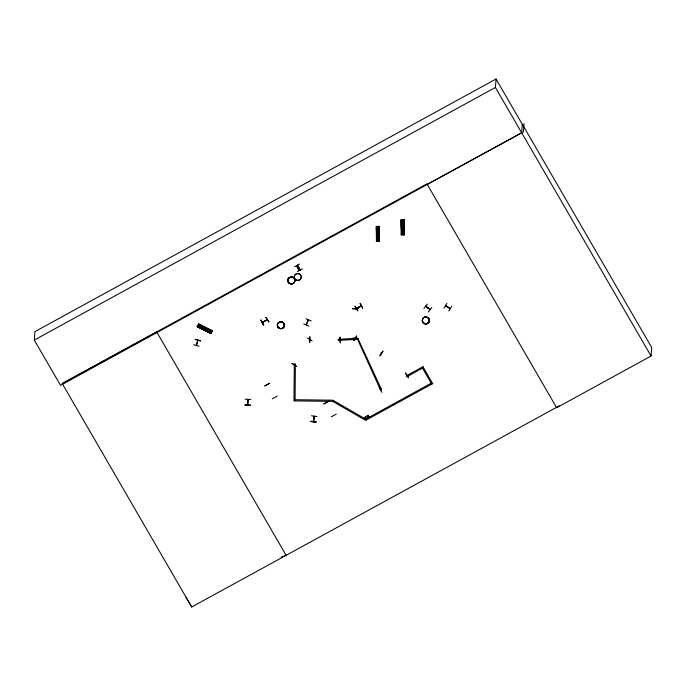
<?xml version="1.0" encoding="UTF-8"?>
<svg xmlns="http://www.w3.org/2000/svg" width="686" height="686" viewBox="0 0 686 686"><rect width="100%" height="100%" fill="white"/><g stroke="black" fill="none" stroke-linecap="round" stroke-linejoin="round"><path stroke-width="1.03" d="M365.707 419.077L365.141 420.098L332.71 401.361L293.968 400.89L294.294 364.103M295.392 364.112L295.074 400.796M333.267 400.332L332.71 401.361L332.727 400.187L295.083 399.732M352.715 308.717L358.358 308.58L352.707 308.777M309.738 342.288L309.815 336.715L309.686 342.271M310.329 339.664L309.815 339.69L310.295 339.27M313.553 421.427L314.351 416.093M340.016 339.681L339.381 339.793L339.93 340.016M340.282 342.657L340.059 337.083L340.256 342.648M355.391 337.598C355.048 338.318 355.082 337.572 355.845 338.558M355.64 308.709L355.374 309.377M355.382 337.744L355.425 338.275M352.458 338.181L358.101 338.292M365.647 419.215L365.681 418.117L366.667 418.649M368.193 417.817L368.236 416.728L369.222 417.251M250.81 399.518L245.168 399.218M355.854 338.472L355.202 338.438L355.785 338.327M367.885 417.988L367.936 416.599L366.71 415.956L367.97 416.316L368.322 415.073L368.271 416.436L369.514 417.088M381.15 353.299L380.962 352.87M244.919 404.834L250.57 405.006M247.629 404.697L247.68 404.243M248.126 399.827L247.86 399.458L247.629 404.869M247.912 404.714L248.092 399.329M244.911 405.109L250.553 405.34M446.003 305.973L450.179 308.734L445.66 305.596M196.273 345.401L197.765 340.153M559.27 405.863L191.703 606.99L62.289 383.645L426.941 183.865L556.663 407.733L651.057 356.017L651.7 347.476L522.286 124.14L521.643 132.741L60.539 385.361L34.3 340.076L34.935 331.63L496.038 79.01L522.278 124.295M193.632 344.732L199.051 346.284M197.251 326.536L210.765 333.628L212.248 330.815L198.623 323.998L197.234 326.596L211.022 333.13L197.551 326.022M198.631 327.273L199.918 324.787M199.557 327.694L200.835 325.25M200.938 328.431L202.216 325.936M200.578 340.925L195.158 339.33L200.604 340.848M202.164 328.997L203.45 326.553M203.545 329.734L204.831 327.239M260.98 320.07L263.75 324.881M262.326 322.334L267.231 319.77M262.404 322.231L262.97 322.24M262.541 322.471L267.111 319.65M266.768 319.839L267.24 319.642M264.822 385.961L269.744 383.208L264.813 385.875M272.265 398.806L277.204 396.088M294.577 266.76L299.49 264.076M296.764 265.516L299.542 270.37L296.729 265.533M297.304 265.268L300.151 270.027M297.372 271.587L302.286 268.895M291.962 363.443L296.669 366.53L291.979 363.374M294.337 364.549L294.817 364.292L294.526 364.729M294.543 364.223L294.354 364.686M308.923 326.022L303.718 323.929M305.939 318.767L311.152 320.954M306.23 324.718L308.614 319.985M308.185 320.225L308.443 319.787M308.22 320.293L308.623 319.865M308.34 319.873L306.248 324.855M312.164 340.933L307.345 338.001M309.36 339.742L309.789 339.313M310.569 421.487L316.195 422.062L310.561 421.521M311.453 415.785L317.035 416.625M313.27 421.384L314.119 416.265M316.186 422.087L310.612 421.161M323.869 403.951L328.8 401.207L323.861 403.865M331.312 416.805L336.251 414.121M358.092 338.764L357.089 339.304L338.301 340.419L338.241 339.244M339.381 339.99L339.51 339.613M339.904 339.621L339.99 340.024M355.039 306.179L357.852 310.972L355.005 306.205M355.691 309.206L355.682 308.889M353.805 340.685L356.711 335.9L353.744 340.633M356.497 308.263L361.342 305.673M355.442 338.061L355.185 338.112M381.33 389.005L380.327 389.554L357.02 338.129M359.987 303.486L362.765 308.28L360.261 303.332M356.566 308.631L361.205 305.682M379.384 241.335L379.392 226.457L376.357 226.397L376.743 241.386L376.683 226.474L377.12 226.466L377.36 241.378L376.914 241.378M376.4 228.961L379.221 228.884M376.382 227.906L379.204 227.881M376.417 230.479L379.247 230.402M376.451 231.774L379.272 231.739M376.468 233.283L379.298 233.257M432.729 383.585L366.247 420.004M380.121 355.88L382.822 351.052M379.178 387.53L381.888 392.375M381.142 389.828L380.498 389.922L381.047 389.631M380.576 389.699L381.082 389.854M401.07 221.364L403.891 221.286M401.499 234.784L401.044 219.837L401.25 234.766M401.087 222.324L403.908 222.298M401.113 223.842L403.934 223.808M401.13 225.222L403.96 225.154M401.156 226.74L403.985 226.663M403.865 219.769L404.303 234.775L401.053 234.792M405.52 373.107L408.504 377.857L405.546 373.141M423.459 367.585L407.064 376.665L406.687 375.396M423.879 308.451L427.378 304.07M425.577 306.248L430.079 309.403M425.826 306.127L430.079 309.583M422.499 368.108L431.768 384.109M432.72 383.697L422.91 366.658M428.356 311.881L431.811 307.56M431.228 383.174L365.329 419.386L365.389 417.997L364.155 417.354L365.424 417.714L365.767 416.471L365.715 417.834L366.967 418.486M443.996 308.134L446.912 303.366M446.063 305.939L445.531 305.587M448.807 311.024L451.765 306.273M450.308 308.529L445.634 305.742M651.057 356.017L495.395 87.456L496.038 79.01M524.044 123.574L523.409 131.952L427.249 184.388M313.596 420.964L314.257 416.736M262.369 322.429L267.18 319.796M298.093 267.643L298.547 267.531L298.376 268.132M197.482 326.124L211.014 333.147M211.991 331.304L198.28 324.632M198.614 324.015L212.24 330.832M210.851 333.439L197.234 326.596L210.962 333.25M209.479 332.701L210.756 330.258M196.505 345.401L197.954 340.282M198.177 324.847L211.828 331.612M379.855 355.734L383.028 351.181M406.755 375.542L406.352 375.971M429.642 309.172L426.066 306.668M406.815 375.757L406.266 375.722M34.3 340.076L495.395 87.456M260.972 320.139L263.484 325.095L260.946 320.096M357.063 308.271L360.887 306.179M406.524 375.731L422.91 366.761M62.186 383.465L156.682 331.93L286.405 555.797M297.553 265.122L300.348 269.915M281.149 557.126L286.096 555.266M401.439 219.88L402.005 234.784L401.37 219.88L401.799 219.88M403.514 219.872L403.085 219.872L403.368 234.784L403.531 219.872L403.754 234.775M376.408 241.386L376.357 226.431L376.623 241.361M378.706 241.369L378.406 226.466L378.844 226.466L379.015 241.369L378.955 226.457L379.384 226.457M401.67 234.784L402.047 234.784M404.277 234.775L403.634 219.872L404.063 219.863M378.638 241.369L379.084 241.369M379.632 241.361L379.187 241.361L378.989 226.466M401.044 219.854L404.011 219.872M376.717 226.474L376.983 241.378M376.88 226.449L377.111 241.352M379.152 226.431L379.444 241.335M403.522 234.749L403.317 219.82M404.071 234.749L403.865 219.82L404.251 234.775M338.232 339.356L357.02 338.241M401.259 233.223L404.08 233.197M376.571 239.817L379.392 239.791M376.597 241.335L379.418 241.3M294.285 364.206L295.383 364.215M212.223 330.875L198.528 324.135L212.077 331.141M197.482 326.099L211.125 332.916M333.259 400.444L365.698 419.18L366.238 420.115M186.009 597.309L191.703 606.99M358.092 338.867L381.322 389.116M401.593 219.829L401.859 234.758L401.567 219.854M378.629 226.414L378.895 241.343M376.906 226.423L377.171 241.352M265.928 317.369L268.946 322.103L265.954 317.404M296.506 265.696L299.268 270.516L296.506 265.696M278.362 327.659A3.533 3.439 4.3 0 0 284.278 326.193A3.507 3.421 4.3 0 0 280.008 321.897A3.533 3.439 4.3 0 0 278.362 327.625A3.507 3.421 4.3 0 0 284.261 326.184A3.533 3.439 4.3 0 0 279.999 321.897A3.533 3.439 4.3 0 0 278.362 327.659A3.533 3.439 4.3 0 0 284.278 326.159A3.533 3.439 4.3 0 0 279.991 321.931A3.507 3.421 4.3 0 0 278.379 327.599A3.507 3.421 4.3 0 0 284.261 326.133A3.507 3.421 4.3 0 0 279.999 321.948A3.507 3.421 4.3 0 0 278.379 327.651M288.806 282.898A3.533 3.439 4.3 0 0 294.723 281.423A3.533 3.439 4.3 0 0 290.435 277.161A3.533 3.439 4.3 0 0 288.806 282.898A3.533 3.439 4.3 0 0 294.723 281.397A3.533 3.439 4.3 0 0 290.444 277.127A3.533 3.439 4.3 0 0 288.806 282.864M288.823 282.829A3.507 3.421 4.3 0 0 294.706 281.371A3.507 3.421 4.3 0 0 290.452 277.127A3.507 3.421 4.3 0 0 288.823 282.829A3.507 3.421 4.3 0 0 294.706 281.423A3.507 3.421 4.3 0 0 290.444 277.178A3.507 3.421 4.3 0 0 288.823 282.881M295.229 279.348A3.533 3.439 4.3 0 0 301.145 277.881A3.533 3.439 4.3 0 0 296.858 273.62A3.533 3.439 4.3 0 0 295.229 279.348A3.507 3.421 4.3 0 0 301.12 277.907A3.507 3.421 4.3 0 0 296.858 273.671A3.507 3.421 4.3 0 0 295.237 279.365M423.331 322.866A3.524 3.43 4.3 0 0 429.239 321.391A3.533 3.439 4.3 0 0 424.96 317.095A3.533 3.439 4.3 0 0 423.331 322.832A3.533 3.439 4.3 0 0 429.247 321.365A3.524 3.43 4.3 0 0 424.96 317.138A3.524 3.43 4.3 0 0 423.331 322.866M423.348 322.797A3.507 3.421 4.3 0 0 429.23 321.34A3.507 3.421 4.3 0 0 424.968 317.095A3.507 3.421 4.3 0 0 423.348 322.797A3.507 3.421 4.3 0 0 429.222 321.391A3.507 3.421 4.3 0 0 424.96 317.155A3.507 3.421 4.3 0 0 423.339 322.849"/></g></svg>
